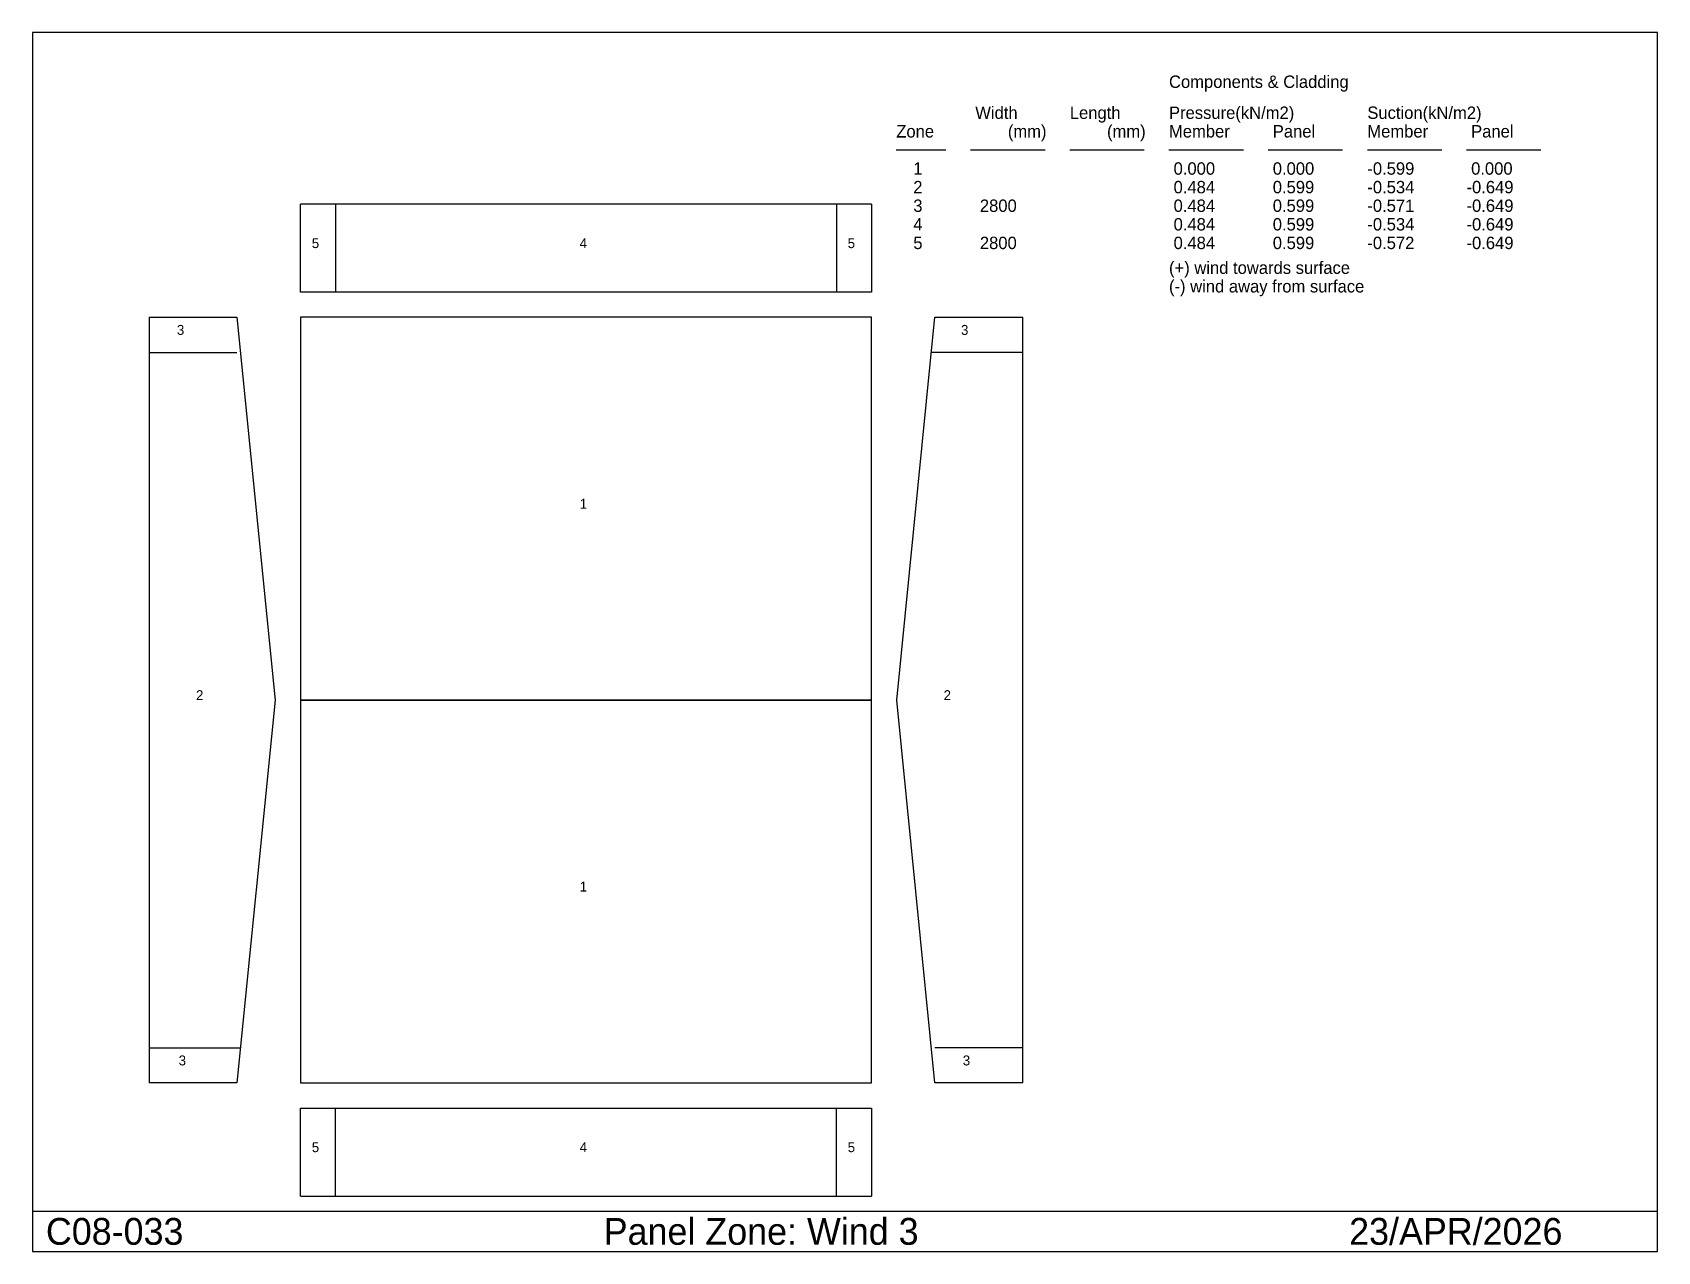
# Model space of a CAD drawing. Extents: x -1779 to 9011, y -1119 to 6974.
import ezdxf

# ---------------------------------------------------------------- set-up
doc = ezdxf.new("R2010")
doc.units = 0
doc.linetypes.add('CONTIN', pattern=[0])
doc.linetypes.add('DASHED', pattern=[129.48, 86.32, -43.16])
doc.layers.get('0').update_dxf_attribs({"linetype": 'CONTIN'})
for name, color, linetype in [('1', 7, 'CONTIN'), ('2', 7, 'CONTIN'), ('21', 7, 'CONTIN'), ('8', 5, 'DASHED')]:
    doc.layers.add(name, color=color, linetype=linetype)

msp = doc.modelspace()

# ---------------------------------------------------------------- linework, layer by layer
for p, q in [((9010.865, 6973.962), (-1779.324, 6973.962)), ((-1779.324, 6973.962), (-1779.324, -1118.681)), ((9010.865, -1118.681), (9010.865, 6973.962)), ((-1779.324, -851.623), (9010.865, -851.623)), ((-1779.324, -1118.681), (9010.865, -1118.681))]:
    msp.add_line(p, q)
at = {"layer": '1'}
for p, q in [((-0.038, 5251.083), (0, 5834.417)), ((3791.667, 5834.167), (0, 5834.417)), ((233.334, 5834.401), (233.295, 5251.068)), ((3791.667, 5834.167), (3791.628, 5250.833)), ((3791.628, 5250.833), (-0.038, 5251.083)), ((-1005, 5083.333), (-421.667, 5083.333)), ((-1005, 5083.333), (-1005, 0)), ((-421.667, 5083.333), (-167.5, 2541.667)), ((0, 5083.333), (0, 0)), ((3791.667, 5083.333), (0, 5083.333)), ((3791.667, 5083.333), (0, 5083.333)), ((0, 5083.333), (0, 2541.667)), ((3791.667, 0), (3791.667, 5083.333)), ((3791.667, 2541.667), (3791.667, 5083.333)), ((3959.167, 2541.667), (4213.333, 5083.333)), ((4213.333, 5083.333), (4796.667, 5083.333)), ((4796.667, 0), (4796.667, 5083.333)), ((4796.667, 4850), (4190, 4850)), ((-167.5, 2541.667), (-421.667, 0)), ((0, 2541.667), (3791.667, 2541.667)), ((3791.667, 2541.667), (0, 2541.667)), ((0, 2541.667), (0, 0)), ((3791.667, 0), (3791.667, 2541.667)), ((4213.333, 0), (3959.167, 2541.667)), ((-1005, 233.333), (-398.334, 233.333)), ((-421.667, 0), (-1005, 0)), ((0, 0), (3791.667, 0)), ((0, 0), (3791.667, 0)), ((4796.667, 0), (4213.333, 0)), ((0, -750.833), (0, -167.5)), ((0, -167.5), (3791.667, -167.5)), ((3558.333, -750.833), (3558.333, -167.5)), ((3791.667, -167.5), (3791.667, -750.833)), ((0, -750.833), (3791.667, -750.833))]:
    msp.add_line(p, q, dxfattribs=at)
at = {"layer": '2'}
for p, q in [((3558.333, 5834.182), (3558.295, 5250.849)), ((-1005, 4850), (-421.667, 4850)), ((4796.667, 233.333), (4213.333, 233.333)), ((233.333, -750.833), (233.333, -167.5))]:
    msp.add_line(p, q, dxfattribs=at)
at = {"layer": '21'}
for p, q in [((3956.292, 6194.552), (4285.542, 6194.552)), ((4450.167, 6194.552), (4944.042, 6194.552)), ((5108.667, 6194.552), (5602.542, 6194.552)), ((5767.167, 6194.552), (6261.042, 6194.552)), ((6425.667, 6194.552), (6919.542, 6194.552)), ((7084.167, 6194.552), (7578.042, 6194.552)), ((7742.667, 6194.552), (8236.542, 6194.552))]:
    msp.add_line(p, q, dxfattribs=at)
at = {"layer": '8'}
msp.add_line((0, 2541.667), (3791.667, 2541.667), dxfattribs=at)

# ---------------------------------------------------------------- texts
for s, p in [('C08-033', (-1690.305, -1074.171)), ('Panel Zone: Wind 3', (2013.427, -1074.171)), ('23/APR/2026', (6963.427, -1074.171))]:
    msp.add_text(s, height=178.038).set_placement(p)
at = {"layer": '1'}
for s, p in [(' 5', (50.798, 5542.747)), (' 4', (1829.964, 5542.629)), (' 5', (3609.131, 5542.512)), (' 3', (-845.033, 4966.667)), (' 3', (4361.633, 4966.667)), (' 1', (1829.983, 3812.5)), (' 2', (-717.95, 2541.667)), (' 2', (4246.217, 2541.667)), (' 1', (1829.983, 1270.833)), (' 3', (-833.367, 116.667)), (' 3', (4373.3, 116.667)), (' 5', (50.817, -459.167)), (' 4', (1829.983, -459.167)), (' 5', (3609.15, -459.167))]:
    msp.add_text(s, height=65.85, dxfattribs=at).set_placement(p)
at = {"layer": '21'}
for s, p in [('Components & Cladding', (5767.167, 6606.114)), (' Width', (4450.167, 6400.333)), ('Length', (5108.667, 6400.333)), ('Pressure(kN/m2)', (5767.167, 6400.333)), ('Suction(kN/m2)', (7084.167, 6400.333)), ('Zone', (3956.292, 6276.864)), ('(mm)', (4697.104, 6276.864)), ('(mm)', (5355.604, 6276.864)), ('Member', (5767.167, 6276.864)), (' Panel', (6425.667, 6276.864)), ('Member', (7084.167, 6276.864)), (' Panel', (7742.667, 6276.864)), (' 1', (4038.604, 6029.927)), (' 0.000', (5767.167, 6029.927)), (' 0.000', (6425.667, 6029.927)), ('-0.599', (7084.167, 6029.927)), (' 0.000', (7742.667, 6029.927)), (' 2', (4038.604, 5906.458)), (' 0.484', (5767.167, 5906.458)), (' 0.599', (6425.667, 5906.458)), ('-0.534', (7084.167, 5906.458)), ('-0.649', (7742.667, 5906.458)), (' 3', (4038.604, 5782.989)), ('  2800', (4450.167, 5782.989)), (' 0.484', (5767.167, 5782.989)), (' 0.599', (6425.667, 5782.989)), ('-0.571', (7084.167, 5782.989)), ('-0.649', (7742.667, 5782.989)), (' 4', (4038.604, 5659.521)), (' 0.484', (5767.167, 5659.521)), (' 0.599', (6425.667, 5659.521)), ('-0.534', (7084.167, 5659.521)), ('-0.649', (7742.667, 5659.521)), (' 5', (4038.604, 5536.052)), ('  2800', (4450.167, 5536.052)), (' 0.484', (5767.167, 5536.052)), (' 0.599', (6425.667, 5536.052)), ('-0.572', (7084.167, 5536.052)), ('-0.649', (7742.667, 5536.052)), ('(+) wind towards surface', (5767.167, 5371.427)), ('(-) wind away from surface', (5767.167, 5247.958))]:
    msp.add_text(s, height=82.312, dxfattribs=at).set_placement(p)

doc.saveas('drawing.dxf')
